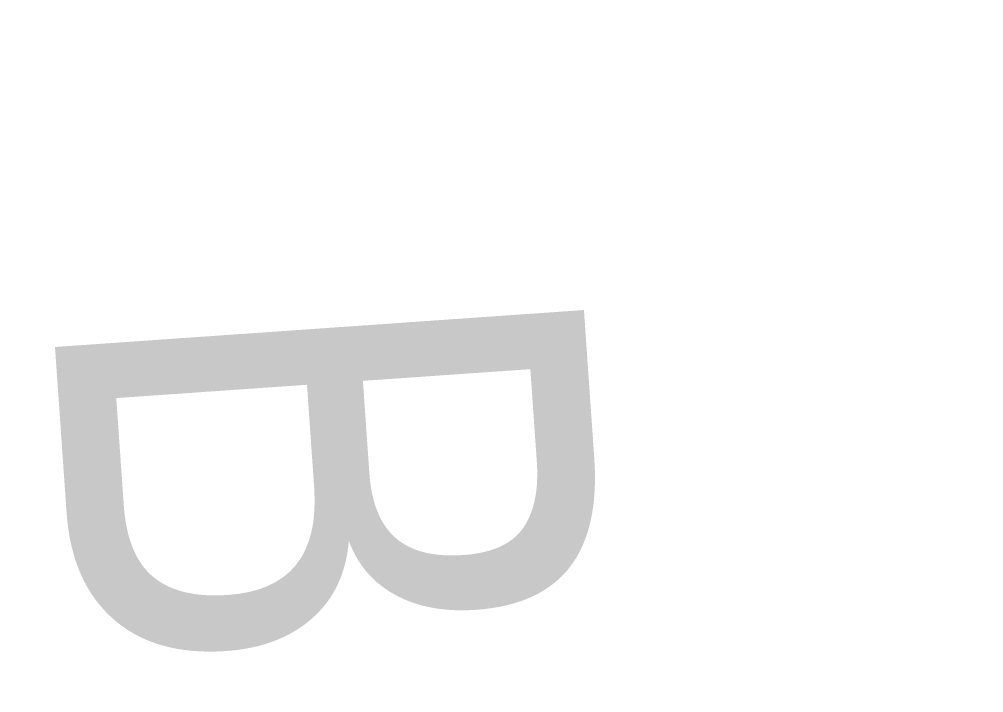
# Model space of a CAD drawing. Header units: millimetres. Extents: x 50357 to 985146, y 723188 to 1803594.
# Drawn here: x 832080.81 to 832086.27, y 820160.68 to 820164.49 of the extents above; entities that cross this region are included whole.
import ezdxf

# ---------------------------------------------------------------- set-up
doc = ezdxf.new("R2010")
doc.units = ezdxf.units.MM
doc.header["$LTSCALE"] = 3
doc.header["$MEASUREMENT"] = 0
doc.linetypes.add('DASHED', pattern=[19.05, 12.7, -6.35])
doc.layers.get('Defpoints').update_dxf_attribs({"color": 32})
for name, color, linetype in [('-Section line', 7, 'Continuous'), ('_ANCILIARY HATCH', 252, 'Continuous'), ('_PARCEL BOUNDARY', 10, 'DASHED')]:
    doc.layers.add(name, color=color, linetype=linetype)
doc.layers.add('-Surrender line', color=7, linetype='Continuous', lineweight=40, true_color=0xff7575)
doc.styles.add('Style-Arial', font='arial.ttf', dxfattribs={"width": 0.8, "height": 5})

# ---------------------------------------------------------------- blocks, each defined once
blk = doc.blocks.new('PARCEL BOUNDARY')
at = {"layer": '_PARCEL BOUNDARY', "ltscale": 0.2, "const_width": 400}
blk.add_lwpolyline([(834438280, 817554903.4), (834459677, 817560069.4, -0.242354), (834444628, 817513801.4), (834495220, 817517337.4), (834492444, 817557035.4), (834498761, 817565962.4, 0.103945), (834533697, 817549820.4, 0.028149), (834560518, 817544745.4), (834570883, 817541589.4, 0.012181), (834580152, 817539059.4, 0.011817), (834589680, 817538655.4, 0.018959), (834627610, 817539489.4), (834630540, 817540418.4), (834634554, 817540697.4), (834637584, 817540183.4, 0.004979), (834647569, 817541071.4), (834660846, 817542394.4, -0.02316)], format="xyb", dxfattribs=at)

msp = doc.modelspace()

# ---------------------------------------------------------------- hatches: boundary and pattern name
at = {"layer": '_ANCILIARY HATCH'}
h = msp.add_hatch(dxfattribs=at)
h.set_pattern_fill('CORK', color=0, scale=6, angle=180)
h.set_pattern_definition([(93.998909, (834525.52516, 818208.8837), (-0.74817403, -0.0523031), []), (228.99891, (834525.873, 818209.284), (1.6009543, -1.3917419), [1.0606602, -1.0606602]), (228.99891, (834525.86, 818209.471), (1.6009543, -1.3917419), [1.0606602, -1.0606602]), (228.99891, (834525.847, 818209.658), (1.6009543, -1.3917419), [1.0606602, -1.0606602])])
edge = h.paths.add_edge_path()
edge.add_line((832090.7849, 820101.5342), (832088.2938, 820137.1793))
edge.add_line((832088.2938, 820137.1793), (832088.3846, 820137.1776))
edge.add_line((832088.3846, 820137.1776), (832088.4643, 820137.1982))
edge.add_line((832088.4643, 820137.1982), (832089.42, 820137.2353))
edge.add_line((832089.42, 820137.2353), (832091.453, 820124.9428))
edge.add_line((832091.453, 820124.9428), (832093.2031, 820099.8986))
edge.add_line((832093.2031, 820099.8986), (832079.9619, 820098.973))
edge.add_line((832079.9619, 820098.973), (832069.1867, 820097.0669))
edge.add_line((832069.1867, 820097.0669), (832044.1177, 820095.3144))
edge.add_line((832044.1177, 820095.3144), (832041.8612, 820127.5927))
edge.add_line((832041.8612, 820127.5927), (832043.2577, 820127.6916))
edge.add_line((832043.2577, 820127.6916), (832040.4945, 820167.2185))
edge.add_line((832040.4945, 820167.2185), (832042.8385, 820170.5308))
edge.add_arc((832106.7788, 820262.9721), 112.4, 235.32894, 253.550773)
edge.add_line((832074.951, 820155.1725), (832074.0531, 820151.0931))
edge.add_arc((832110.9995, 820270.7046), 125.1876, 237.56452, 252.834786, ccw=False)
edge.add_line((832043.8552, 820165.0468), (832048.6509, 820098.5887))
edge.add_line((832048.6509, 820098.5887), (832090.7849, 820101.5342))

# ---------------------------------------------------------------- linework, layer by layer
at = {"layer": '-Surrender line', "linetype": 'DASHED', "const_width": 0.1}
msp.add_lwpolyline([(832087.0644, 820158.6143), (832081.8151, 820159.9216, -0.015228), (832076.305, 820161.3646), (832071.376, 820138.9951), (832081.6321, 820136.7386), (832088.5616, 820137.223), (832088.5, 820138.1048), (832080.5718, 820137.5817), (832072.0908, 820139.4504), (832074.4913, 820150.3451), (832087.8612, 820147.3991)], format="xyb", close=True, dxfattribs=at)
at = {"layer": 'Defpoints', "ltscale": 100, "const_width": 0.15, "elevation": 988.9998, "flags": 128}
msp.add_lwpolyline([(832057.9337, 819898.3719), (832041.9348, 820127.3448), (832043.5057, 820127.4545), (832040.7284, 820167.1508), (832047.0462, 820176.0782, 0.103945), (832081.9819, 820159.9356, 0.028149), (832108.8028, 820154.86), (832119.1678, 820151.7038, 0.012181), (832128.4367, 820149.1737, 0.011817), (832137.9647, 820148.7695, 0.018959), (832175.8947, 820149.6028), (832178.8247, 820150.5317), (832181.5923, 820150.724), (832185.0968, 820100.6524), (832191.0821, 820101.0714), (832194.5731, 820051.1934), (832188.5872, 820050.7744), (832191.6802, 820006.5825)], format="xyb", dxfattribs=at)

# ---------------------------------------------------------------- block references
at = {"xscale": 0.001, "yscale": 0.001, "zscale": 0.001, "rotation": 359.998908534026}
msp.add_blockref('PARCEL BOUNDARY', (-2467.289, 2626.0129, -0.0001), dxfattribs=at)

# ---------------------------------------------------------------- texts
at = {"layer": '-Section line', "linetype": 'Continuous', "lineweight": 13, "insert": (832084.1415, 820160.8866), "char_height": 3, "width": 2.34967, "attachment_point": 3, "rotation": 273.9978, "style": 'Style-Arial'}
msp.add_mtext('B', dxfattribs=at)

doc.saveas('drawing.dxf')
